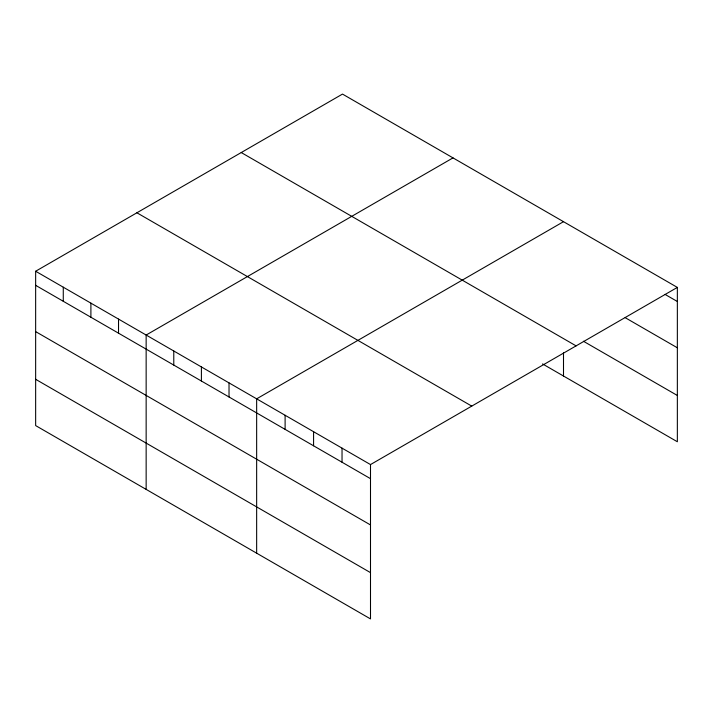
<?xml version="1.0" encoding="UTF-8"?>
<svg xmlns="http://www.w3.org/2000/svg" width="713" height="713" viewBox="0 0 713 713"><rect width="100%" height="100%" fill="white"/><g stroke="black" fill="none" stroke-linecap="round" stroke-linejoin="round"><path stroke-width="1.07" d="M35.65 271.243L370.502 464.573L370.502 618.911L35.65 425.59L35.65 271.243L342.498 94.089L677.35 287.41L677.35 441.757L542.548 363.924M453.005 157.885L146.147 335.039L146.147 489.385M563.502 221.681L256.653 398.834L256.653 553.181M370.502 464.573L677.35 287.41M665.015 294.38L677.35 301.501M625.167 317.659L677.35 347.784M583.421 341.242L677.35 395.474M241.244 152.546L576.086 345.876M136.914 212.786L471.756 406.107M35.65 285.334L370.502 478.664M35.65 331.616L370.502 524.946M35.65 379.307L370.502 572.628M563.502 352.882L563.502 376.027M342.035 448.138L342.035 462.229M313.577 431.704L313.577 445.794M285.111 415.269L285.111 429.36M229.025 382.89L229.025 396.981M201.405 366.937L201.405 381.027M173.776 350.992L173.776 365.083M118.527 319.094L118.527 333.185M90.899 303.141L90.899 317.232M63.279 287.196L63.279 301.287"/></g></svg>
